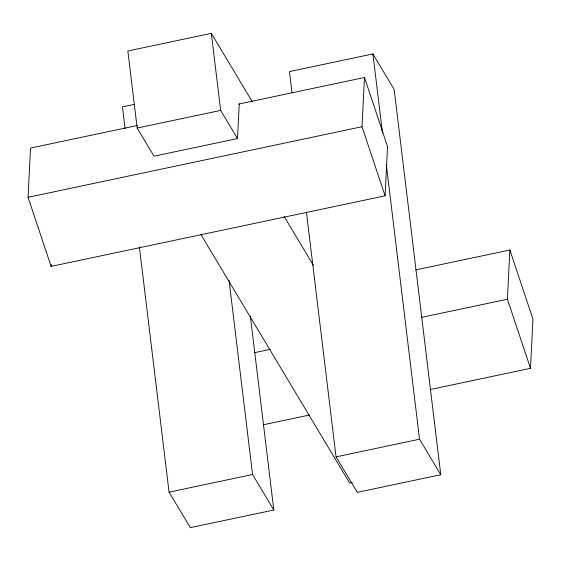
<?xml version="1.0" encoding="UTF-8"?>
<svg xmlns="http://www.w3.org/2000/svg" width="561" height="561" viewBox="0 0 561 561"><rect width="100%" height="100%" fill="white"/><g stroke="black" fill="none" stroke-linecap="round" stroke-linejoin="round"><path stroke-width="0.84" d="M238.6 104.094L364.475 77.495L387.546 146.589L385.084 195.824L51.121 266.391L28.05 197.297L30.518 148.062L137.557 125.447M51.121 266.391L51.212 264.659M252.282 101.758L211.336 33.351L127.845 50.988L137.165 128.048L154.016 156.196L237.506 138.553L239.238 103.96M385.084 195.824L362.006 126.73L364.475 77.495M430.294 389.502L530.482 368.332L507.41 299.237L509.879 250.01L415.68 269.911M530.482 368.332L532.95 319.104L509.879 250.01M134.374 104.353L122.445 106.878L125.075 128.616M306.474 212.486L336.046 456.864L357.294 492.369L440.785 474.725L394.166 89.451L372.911 53.947L289.427 71.591L291.951 92.467M137.165 128.048L220.655 110.405L237.506 138.553M28.05 197.297L362.006 126.73M254.799 352.617L270.213 349.356M421.781 317.33L507.41 299.237M263.319 424.782L309.56 415.014M169.071 492.151L252.555 474.508L273.81 510.012L190.319 527.649L169.071 492.151L139.387 246.896M336.046 456.864L419.537 439.228L440.785 474.725M352.224 482.509L349.664 483.049L200.719 234.21M284.21 216.574L313.459 265.437M372.911 53.947L382.49 133.09M386.277 164.401L419.537 439.228M250.339 316.067L273.81 510.012M211.336 33.351L220.655 110.405M229.091 280.563L252.555 474.508"/></g></svg>
